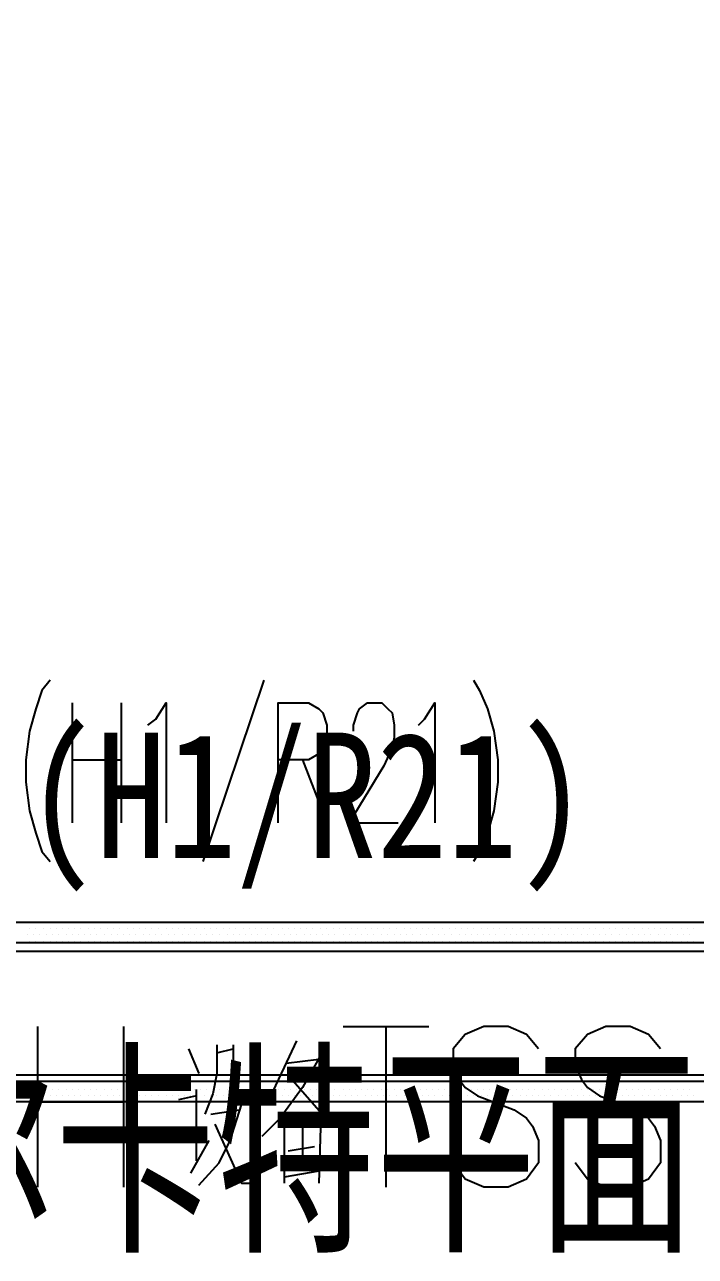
# Model space of a CAD drawing. Header units: metres. Extents: x 17 to 1264, y 17 to 859.
# Drawn here: x 242.3 to 289.7, y 129 to 216.2 of the extents above; entities that cross this region are included whole.
import ezdxf

# ---------------------------------------------------------------- set-up
doc = ezdxf.new("R2010")
doc.units = ezdxf.units.M
for name, color, linetype in [('LINES', 7, 'Continuous'), ('POLYLINES', 4, 'Continuous'), ('RECTS', 7, 'Continuous'), ('TEXTS', 3, 'Continuous')]:
    doc.layers.add(name, color=color, linetype=linetype)

msp = doc.modelspace()

# ---------------------------------------------------------------- linework, layer by layer
at = {"layer": 'LINES'}
for p, q in [((259.19, 169.78), (254.87, 156.96)), ((245.66, 159.7), (245.66, 168.19)), ((249.11, 168.19), (249.11, 159.7)), ((245.66, 164.16), (249.11, 164.16)), ((261.93, 164.16), (263.66, 159.7)), ((242.49, 151.78), (242.49, 151.78)), ((242.63, 152.21), (242.63, 152.21)), ((242.92, 151.78), (242.92, 151.78)), ((243.07, 152.21), (243.07, 152.21)), ((243.35, 151.78), (243.35, 151.78)), ((243.64, 152.21), (243.64, 152.21)), ((243.79, 151.78), (243.79, 151.78)), ((244.07, 152.21), (244.07, 152.21)), ((244.22, 151.78), (244.22, 151.78)), ((244.51, 152.21), (244.51, 152.21)), ((244.65, 151.78), (244.65, 151.78)), ((244.94, 152.21), (244.94, 152.21)), ((245.23, 151.78), (245.23, 151.78)), ((245.37, 152.21), (245.37, 152.21)), ((245.66, 151.78), (245.66, 151.78)), ((245.8, 152.21), (245.8, 152.21)), ((246.09, 151.78), (246.09, 151.78)), ((246.23, 152.21), (246.23, 152.21)), ((246.52, 151.78), (246.52, 151.78)), ((246.81, 152.21), (246.81, 152.21)), ((246.95, 151.78), (246.95, 151.78)), ((247.24, 152.21), (247.24, 152.21)), ((247.39, 151.78), (247.39, 151.78)), ((247.67, 152.21), (247.67, 152.21)), ((247.96, 151.78), (247.96, 151.78)), ((248.11, 152.21), (248.11, 152.21)), ((248.39, 151.78), (248.39, 151.78)), ((248.54, 152.21), (248.54, 152.21)), ((248.83, 151.78), (248.83, 151.78)), ((248.97, 152.21), (248.97, 152.21)), ((249.26, 151.78), (249.26, 151.78)), ((249.55, 152.21), (249.55, 152.21)), ((249.69, 151.78), (249.69, 151.78)), ((249.98, 152.21), (249.98, 152.21)), ((250.12, 151.78), (250.12, 151.78)), ((250.41, 152.21), (250.41, 152.21)), ((250.7, 151.78), (250.7, 151.78)), ((250.84, 152.21), (250.84, 152.21)), ((251.13, 151.78), (251.13, 151.78)), ((251.27, 152.21), (251.27, 152.21)), ((251.56, 151.78), (251.56, 151.78)), ((251.71, 152.21), (251.71, 152.21)), ((251.99, 151.78), (251.99, 151.78)), ((252.28, 152.21), (252.28, 152.21)), ((252.43, 151.78), (252.43, 151.78)), ((252.71, 152.21), (252.71, 152.21)), ((252.86, 151.78), (252.86, 151.78)), ((253.15, 152.21), (253.15, 152.21)), ((253.43, 151.78), (253.43, 151.78)), ((253.58, 152.21), (253.58, 152.21)), ((253.87, 151.78), (253.87, 151.78)), ((254.01, 152.21), (254.01, 152.21)), ((254.3, 151.78), (254.3, 151.78)), ((254.44, 152.21), (254.44, 152.21)), ((254.73, 151.78), (254.73, 151.78)), ((255.02, 152.21), (255.02, 152.21)), ((255.16, 151.78), (255.16, 151.78)), ((255.45, 152.21), (255.45, 152.21)), ((255.59, 151.78), (255.59, 151.78)), ((255.88, 152.21), (255.88, 152.21)), ((256.03, 151.78), (256.03, 151.78)), ((256.31, 152.21), (256.31, 152.21)), ((256.6, 151.78), (256.6, 151.78)), ((256.75, 152.21), (256.75, 152.21)), ((257.03, 151.78), (257.03, 151.78)), ((257.18, 152.21), (257.18, 152.21)), ((257.47, 151.78), (257.47, 151.78)), ((257.75, 152.21), (257.75, 152.21)), ((257.9, 151.78), (257.9, 151.78)), ((258.19, 152.21), (258.19, 152.21)), ((258.33, 151.78), (258.33, 151.78)), ((258.62, 152.21), (258.62, 152.21)), ((258.76, 151.78), (258.76, 151.78)), ((259.05, 152.21), (259.05, 152.21)), ((259.34, 151.78), (259.34, 151.78)), ((259.48, 152.21), (259.48, 152.21)), ((259.77, 151.78), (259.77, 151.78)), ((259.91, 152.21), (259.91, 152.21)), ((260.2, 151.78), (260.2, 151.78)), ((260.49, 152.21), (260.49, 152.21)), ((260.63, 151.78), (260.63, 151.78)), ((260.92, 152.21), (260.92, 152.21)), ((261.07, 151.78), (261.07, 151.78)), ((261.35, 152.21), (261.35, 152.21)), ((261.5, 151.78), (261.5, 151.78)), ((261.79, 152.21), (261.79, 152.21)), ((262.07, 151.78), (262.07, 151.78)), ((262.22, 152.21), (262.22, 152.21)), ((262.51, 151.78), (262.51, 151.78)), ((262.65, 152.21), (262.65, 152.21)), ((262.94, 151.78), (262.94, 151.78)), ((263.23, 152.21), (263.23, 152.21)), ((263.37, 151.78), (263.37, 151.78)), ((263.66, 152.21), (263.66, 152.21)), ((263.8, 151.78), (263.8, 151.78)), ((264.09, 152.21), (264.09, 152.21)), ((264.23, 151.78), (264.23, 151.78)), ((264.52, 152.21), (264.52, 152.21)), ((264.81, 151.78), (264.81, 151.78)), ((264.95, 152.21), (264.95, 152.21)), ((265.24, 151.78), (265.24, 151.78)), ((265.39, 152.21), (265.39, 152.21)), ((265.67, 151.78), (265.67, 151.78)), ((265.82, 152.21), (265.82, 152.21)), ((266.11, 151.78), (266.11, 151.78)), ((266.39, 152.21), (266.39, 152.21)), ((266.54, 151.78), (266.54, 151.78)), ((266.83, 152.21), (266.83, 152.21)), ((266.97, 151.78), (266.97, 151.78)), ((267.26, 152.21), (267.26, 152.21)), ((267.55, 151.78), (267.55, 151.78)), ((267.69, 152.21), (267.69, 152.21)), ((267.98, 151.78), (267.98, 151.78)), ((268.12, 152.21), (268.12, 152.21)), ((268.41, 151.78), (268.41, 151.78)), ((268.55, 152.21), (268.55, 152.21)), ((268.84, 151.78), (268.84, 151.78)), ((269.13, 152.21), (269.13, 152.21)), ((269.27, 151.78), (269.27, 151.78)), ((269.56, 152.21), (269.56, 152.21)), ((269.71, 151.78), (269.71, 151.78)), ((269.99, 152.21), (269.99, 152.21)), ((270.28, 151.78), (270.28, 151.78)), ((270.43, 152.21), (270.43, 152.21)), ((270.71, 151.78), (270.71, 151.78)), ((270.86, 152.21), (270.86, 152.21)), ((271.15, 151.78), (271.15, 151.78)), ((271.29, 152.21), (271.29, 152.21)), ((271.58, 151.78), (271.58, 151.78)), ((271.87, 152.21), (271.87, 152.21)), ((272.01, 151.78), (272.01, 151.78)), ((272.3, 152.21), (272.3, 152.21)), ((272.44, 151.78), (272.44, 151.78)), ((272.73, 152.21), (272.73, 152.21)), ((273.02, 151.78), (273.02, 151.78)), ((273.16, 152.21), (273.16, 152.21)), ((273.45, 151.78), (273.45, 151.78)), ((273.59, 152.21), (273.59, 152.21)), ((273.88, 151.78), (273.88, 151.78)), ((274.03, 152.21), (274.03, 152.21)), ((274.31, 151.78), (274.31, 151.78)), ((274.6, 152.21), (274.6, 152.21)), ((274.75, 151.78), (274.75, 151.78)), ((275.03, 152.21), (275.03, 152.21)), ((275.18, 151.78), (275.18, 151.78)), ((275.47, 152.21), (275.47, 152.21)), ((275.61, 151.78), (275.61, 151.78)), ((275.9, 152.21), (275.9, 152.21)), ((276.19, 151.78), (276.19, 151.78)), ((276.33, 152.21), (276.33, 152.21)), ((276.62, 151.78), (276.62, 151.78)), ((276.76, 152.21), (276.76, 152.21)), ((277.05, 151.78), (277.05, 151.78)), ((277.34, 152.21), (277.34, 152.21)), ((277.48, 151.78), (277.48, 151.78)), ((277.77, 152.21), (277.77, 152.21)), ((277.91, 151.78), (277.91, 151.78)), ((278.2, 152.21), (278.2, 152.21)), ((278.35, 151.78), (278.35, 151.78)), ((278.63, 152.21), (278.63, 152.21)), ((278.92, 151.78), (278.92, 151.78)), ((279.07, 152.21), (279.07, 152.21)), ((279.35, 151.78), (279.35, 151.78)), ((279.5, 152.21), (279.5, 152.21)), ((279.79, 151.78), (279.79, 151.78)), ((280.07, 152.21), (280.07, 152.21)), ((280.22, 151.78), (280.22, 151.78)), ((280.51, 152.21), (280.51, 152.21)), ((280.65, 151.78), (280.65, 151.78)), ((280.94, 152.21), (280.94, 152.21)), ((281.08, 151.78), (281.08, 151.78)), ((281.37, 152.21), (281.37, 152.21)), ((281.66, 151.78), (281.66, 151.78)), ((281.8, 152.21), (281.8, 152.21)), ((282.09, 151.78), (282.09, 151.78)), ((282.23, 152.21), (282.23, 152.21)), ((282.52, 151.78), (282.52, 151.78)), ((282.67, 152.21), (282.67, 152.21)), ((282.95, 151.78), (282.95, 151.78)), ((283.24, 152.21), (283.24, 152.21)), ((283.39, 151.78), (283.39, 151.78)), ((283.67, 152.21), (283.67, 152.21)), ((283.82, 151.78), (283.82, 151.78)), ((284.11, 152.21), (284.11, 152.21)), ((284.39, 151.78), (284.39, 151.78)), ((284.54, 152.21), (284.54, 152.21)), ((284.83, 151.78), (284.83, 151.78)), ((284.97, 152.21), (284.97, 152.21)), ((285.26, 151.78), (285.26, 151.78)), ((285.4, 152.21), (285.4, 152.21)), ((285.69, 151.78), (285.69, 151.78)), ((285.98, 152.21), (285.98, 152.21)), ((286.12, 151.78), (286.12, 151.78)), ((286.41, 152.21), (286.41, 152.21)), ((286.55, 151.78), (286.55, 151.78)), ((286.84, 152.21), (286.84, 152.21)), ((287.13, 151.78), (287.13, 151.78)), ((287.27, 152.21), (287.27, 152.21)), ((287.56, 151.78), (287.56, 151.78)), ((287.71, 152.21), (287.71, 152.21)), ((287.99, 151.78), (287.99, 151.78)), ((288.14, 152.21), (288.14, 152.21)), ((288.43, 151.78), (288.43, 151.78)), ((288.71, 152.21), (288.71, 152.21)), ((288.86, 151.78), (288.86, 151.78)), ((289.15, 152.21), (289.15, 152.21)), ((289.29, 151.78), (289.29, 151.78)), ((289.58, 152.21), (289.58, 152.21)), ((242.63, 151.34), (242.63, 151.34)), ((243.07, 151.34), (243.07, 151.34)), ((243.64, 151.34), (243.64, 151.34)), ((244.07, 151.34), (244.07, 151.34)), ((244.51, 151.34), (244.51, 151.34)), ((244.94, 151.34), (244.94, 151.34)), ((245.37, 151.34), (245.37, 151.34)), ((245.8, 151.34), (245.8, 151.34)), ((246.23, 151.34), (246.23, 151.34)), ((246.81, 151.34), (246.81, 151.34)), ((247.24, 151.34), (247.24, 151.34)), ((247.67, 151.34), (247.67, 151.34)), ((248.11, 151.34), (248.11, 151.34)), ((248.54, 151.34), (248.54, 151.34)), ((248.97, 151.34), (248.97, 151.34)), ((249.55, 151.34), (249.55, 151.34)), ((249.98, 151.34), (249.98, 151.34)), ((250.41, 151.34), (250.41, 151.34)), ((250.84, 151.34), (250.84, 151.34)), ((251.27, 151.34), (251.27, 151.34)), ((251.71, 151.34), (251.71, 151.34)), ((252.28, 151.34), (252.28, 151.34)), ((252.71, 151.34), (252.71, 151.34)), ((253.15, 151.34), (253.15, 151.34)), ((253.58, 151.34), (253.58, 151.34)), ((254.01, 151.34), (254.01, 151.34)), ((254.44, 151.34), (254.44, 151.34)), ((255.02, 151.34), (255.02, 151.34)), ((255.45, 151.34), (255.45, 151.34)), ((255.88, 151.34), (255.88, 151.34)), ((256.31, 151.34), (256.31, 151.34)), ((256.75, 151.34), (256.75, 151.34)), ((257.18, 151.34), (257.18, 151.34)), ((257.75, 151.34), (257.75, 151.34)), ((258.19, 151.34), (258.19, 151.34)), ((258.62, 151.34), (258.62, 151.34)), ((259.05, 151.34), (259.05, 151.34)), ((259.48, 151.34), (259.48, 151.34)), ((259.91, 151.34), (259.91, 151.34)), ((260.49, 151.34), (260.49, 151.34)), ((260.92, 151.34), (260.92, 151.34)), ((261.35, 151.34), (261.35, 151.34)), ((261.79, 151.34), (261.79, 151.34)), ((262.22, 151.34), (262.22, 151.34)), ((262.65, 151.34), (262.65, 151.34)), ((263.23, 151.34), (263.23, 151.34)), ((263.66, 151.34), (263.66, 151.34)), ((264.09, 151.34), (264.09, 151.34)), ((264.52, 151.34), (264.52, 151.34)), ((264.95, 151.34), (264.95, 151.34)), ((265.39, 151.34), (265.39, 151.34)), ((265.82, 151.34), (265.82, 151.34)), ((266.39, 151.34), (266.39, 151.34)), ((266.83, 151.34), (266.83, 151.34)), ((267.26, 151.34), (267.26, 151.34)), ((267.69, 151.34), (267.69, 151.34)), ((268.12, 151.34), (268.12, 151.34)), ((268.55, 151.34), (268.55, 151.34)), ((269.13, 151.34), (269.13, 151.34)), ((269.56, 151.34), (269.56, 151.34)), ((269.99, 151.34), (269.99, 151.34)), ((270.43, 151.34), (270.43, 151.34)), ((270.86, 151.34), (270.86, 151.34)), ((271.29, 151.34), (271.29, 151.34)), ((271.87, 151.34), (271.87, 151.34)), ((272.3, 151.34), (272.3, 151.34)), ((272.73, 151.34), (272.73, 151.34)), ((273.16, 151.34), (273.16, 151.34)), ((273.59, 151.34), (273.59, 151.34)), ((274.03, 151.34), (274.03, 151.34)), ((274.6, 151.34), (274.6, 151.34)), ((275.03, 151.34), (275.03, 151.34)), ((275.47, 151.34), (275.47, 151.34)), ((275.9, 151.34), (275.9, 151.34)), ((276.33, 151.34), (276.33, 151.34)), ((276.76, 151.34), (276.76, 151.34)), ((277.34, 151.34), (277.34, 151.34)), ((277.77, 151.34), (277.77, 151.34)), ((278.2, 151.34), (278.2, 151.34)), ((278.63, 151.34), (278.63, 151.34)), ((279.07, 151.34), (279.07, 151.34)), ((279.5, 151.34), (279.5, 151.34)), ((280.07, 151.34), (280.07, 151.34)), ((280.51, 151.34), (280.51, 151.34)), ((280.94, 151.34), (280.94, 151.34)), ((281.37, 151.34), (281.37, 151.34)), ((281.8, 151.34), (281.8, 151.34)), ((282.23, 151.34), (282.23, 151.34)), ((282.67, 151.34), (282.67, 151.34)), ((283.24, 151.34), (283.24, 151.34)), ((283.67, 151.34), (283.67, 151.34)), ((284.11, 151.34), (284.11, 151.34)), ((284.54, 151.34), (284.54, 151.34)), ((284.97, 151.34), (284.97, 151.34)), ((285.4, 151.34), (285.4, 151.34)), ((285.98, 151.34), (285.98, 151.34)), ((286.41, 151.34), (286.41, 151.34)), ((286.84, 151.34), (286.84, 151.34)), ((287.27, 151.34), (287.27, 151.34)), ((287.71, 151.34), (287.71, 151.34)), ((288.14, 151.34), (288.14, 151.34)), ((288.71, 151.34), (288.71, 151.34)), ((289.15, 151.34), (289.15, 151.34)), ((289.58, 151.34), (289.58, 151.34)), ((243.21, 133.92), (243.21, 145.3)), ((249.26, 145.3), (249.26, 133.92)), ((264.81, 145.3), (270.86, 145.3)), ((267.83, 145.3), (267.83, 133.92)), ((255.88, 144), (255.88, 141.84)), ((261.5, 144.29), (260.63, 142.42)), ((253.87, 143.71), (254.59, 141.98)), ((255.88, 143.42), (257.03, 143.71)), ((260.78, 142.7), (263.08, 142.99)), ((260.63, 142.42), (259.63, 140.26)), ((242.63, 141.41), (242.63, 141.41)), ((243.07, 141.41), (243.07, 141.41)), ((243.64, 141.41), (243.64, 141.41)), ((244.07, 141.41), (244.07, 141.41)), ((244.51, 141.41), (244.51, 141.41)), ((244.94, 141.41), (244.94, 141.41)), ((245.37, 141.41), (245.37, 141.41)), ((245.8, 141.41), (245.8, 141.41)), ((246.23, 141.41), (246.23, 141.41)), ((246.81, 141.41), (246.81, 141.41)), ((247.24, 141.41), (247.24, 141.41)), ((247.67, 141.41), (247.67, 141.41)), ((248.11, 141.41), (248.11, 141.41)), ((248.54, 141.41), (248.54, 141.41)), ((248.97, 141.41), (248.97, 141.41)), ((249.55, 141.41), (249.55, 141.41)), ((249.98, 141.41), (249.98, 141.41)), ((250.41, 141.41), (250.41, 141.41)), ((250.84, 141.41), (250.84, 141.41)), ((251.27, 141.41), (251.27, 141.41)), ((251.71, 141.41), (251.71, 141.41)), ((252.28, 141.41), (252.28, 141.41)), ((252.71, 141.41), (252.71, 141.41)), ((253.15, 141.41), (253.15, 141.41)), ((253.58, 141.41), (253.58, 141.41)), ((254.01, 141.41), (254.01, 141.41)), ((254.44, 141.41), (254.44, 141.41)), ((255.02, 141.41), (255.02, 141.41)), ((255.45, 141.41), (255.45, 141.41)), ((255.88, 141.41), (255.88, 141.41)), ((256.31, 141.41), (256.31, 141.41)), ((256.75, 141.41), (256.75, 141.41)), ((257.18, 141.41), (257.18, 141.41)), ((257.75, 141.41), (257.75, 141.41)), ((258.19, 141.41), (258.19, 141.41)), ((258.62, 141.41), (258.62, 141.41)), ((259.05, 141.41), (259.05, 141.41)), ((259.48, 141.41), (259.48, 141.41)), ((259.91, 141.41), (259.91, 141.41)), ((260.49, 141.41), (260.49, 141.41)), ((260.92, 141.41), (260.92, 141.41)), ((261.35, 141.41), (261.35, 141.41)), ((261.79, 141.41), (261.79, 141.41)), ((262.22, 141.41), (262.22, 141.41)), ((262.65, 141.41), (262.65, 141.41)), ((263.23, 141.41), (263.23, 141.41)), ((263.66, 141.41), (263.66, 141.41)), ((264.09, 141.41), (264.09, 141.41)), ((264.52, 141.41), (264.52, 141.41)), ((264.95, 141.41), (264.95, 141.41)), ((265.39, 141.41), (265.39, 141.41)), ((265.82, 141.41), (265.82, 141.41)), ((266.39, 141.41), (266.39, 141.41)), ((266.83, 141.41), (266.83, 141.41)), ((267.26, 141.41), (267.26, 141.41)), ((267.69, 141.41), (267.69, 141.41)), ((268.12, 141.41), (268.12, 141.41)), ((268.55, 141.41), (268.55, 141.41)), ((269.13, 141.41), (269.13, 141.41)), ((269.56, 141.41), (269.56, 141.41)), ((269.99, 141.41), (269.99, 141.41)), ((270.43, 141.41), (270.43, 141.41)), ((270.86, 141.41), (270.86, 141.41)), ((271.29, 141.41), (271.29, 141.41)), ((271.87, 141.41), (271.87, 141.41)), ((272.3, 141.41), (272.3, 141.41)), ((272.73, 141.41), (272.73, 141.41)), ((273.16, 141.41), (273.16, 141.41)), ((273.59, 141.41), (273.59, 141.41)), ((274.03, 141.41), (274.03, 141.41)), ((274.6, 141.41), (274.6, 141.41)), ((275.03, 141.41), (275.03, 141.41)), ((275.47, 141.41), (275.47, 141.41)), ((275.9, 141.41), (275.9, 141.41)), ((276.33, 141.41), (276.33, 141.41)), ((276.76, 141.41), (276.76, 141.41)), ((277.34, 141.41), (277.34, 141.41)), ((277.77, 141.41), (277.77, 141.41)), ((278.2, 141.41), (278.2, 141.41)), ((278.63, 141.41), (278.63, 141.41)), ((279.07, 141.41), (279.07, 141.41)), ((279.5, 141.41), (279.5, 141.41)), ((280.07, 141.41), (280.07, 141.41)), ((280.51, 141.41), (280.51, 141.41)), ((280.94, 141.41), (280.94, 141.41)), ((281.37, 141.41), (281.37, 141.41)), ((281.8, 141.41), (281.8, 141.41)), ((282.23, 141.41), (282.23, 141.41)), ((282.67, 141.41), (282.67, 141.41)), ((283.24, 141.41), (283.24, 141.41)), ((283.67, 141.41), (283.67, 141.41)), ((284.11, 141.41), (284.11, 141.41)), ((284.54, 141.41), (284.54, 141.41)), ((284.97, 141.41), (284.97, 141.41)), ((285.4, 141.41), (285.4, 141.41)), ((285.98, 141.41), (285.98, 141.41)), ((286.41, 141.41), (286.41, 141.41)), ((286.84, 141.41), (286.84, 141.41)), ((287.27, 141.41), (287.27, 141.41)), ((287.71, 141.41), (287.71, 141.41)), ((288.14, 141.41), (288.14, 141.41)), ((288.71, 141.41), (288.71, 141.41)), ((289.15, 141.41), (289.15, 141.41)), ((289.58, 141.41), (289.58, 141.41)), ((242.49, 140.83), (242.49, 140.83)), ((242.63, 140.4), (242.63, 140.4)), ((242.92, 140.83), (242.92, 140.83)), ((243.07, 140.4), (243.07, 140.4)), ((243.35, 140.83), (243.35, 140.83)), ((243.64, 140.4), (243.64, 140.4)), ((243.79, 140.83), (243.79, 140.83)), ((244.07, 140.4), (244.07, 140.4)), ((244.22, 140.83), (244.22, 140.83)), ((244.51, 140.4), (244.51, 140.4)), ((244.65, 140.83), (244.65, 140.83)), ((244.94, 140.4), (244.94, 140.4)), ((245.23, 140.83), (245.23, 140.83)), ((245.37, 140.4), (245.37, 140.4)), ((245.66, 140.83), (245.66, 140.83)), ((245.8, 140.4), (245.8, 140.4)), ((246.09, 140.83), (246.09, 140.83)), ((246.23, 140.4), (246.23, 140.4)), ((246.52, 140.83), (246.52, 140.83)), ((246.81, 140.4), (246.81, 140.4)), ((246.95, 140.83), (246.95, 140.83)), ((247.24, 140.4), (247.24, 140.4)), ((247.39, 140.83), (247.39, 140.83)), ((247.67, 140.4), (247.67, 140.4)), ((247.96, 140.83), (247.96, 140.83)), ((248.11, 140.4), (248.11, 140.4)), ((248.39, 140.83), (248.39, 140.83)), ((248.54, 140.4), (248.54, 140.4)), ((248.83, 140.83), (248.83, 140.83)), ((248.97, 140.4), (248.97, 140.4)), ((249.26, 140.83), (249.26, 140.83)), ((249.55, 140.4), (249.55, 140.4)), ((249.69, 140.83), (249.69, 140.83)), ((249.98, 140.4), (249.98, 140.4)), ((250.12, 140.83), (250.12, 140.83)), ((250.41, 140.4), (250.41, 140.4)), ((250.7, 140.83), (250.7, 140.83)), ((250.84, 140.4), (250.84, 140.4)), ((251.13, 140.83), (251.13, 140.83)), ((251.27, 140.4), (251.27, 140.4)), ((251.56, 140.83), (251.56, 140.83)), ((251.71, 140.4), (251.71, 140.4)), ((251.99, 140.83), (251.99, 140.83)), ((252.28, 140.4), (252.28, 140.4)), ((252.43, 140.83), (252.43, 140.83)), ((252.71, 140.4), (252.71, 140.4)), ((252.86, 140.83), (252.86, 140.83)), ((253.15, 140.4), (253.15, 140.4)), ((254.44, 140.4), (253.15, 140.11)), ((253.43, 140.83), (253.43, 140.83)), ((253.58, 140.4), (253.58, 140.4)), ((253.87, 140.83), (253.87, 140.83)), ((254.01, 140.4), (254.01, 140.4)), ((254.3, 140.83), (254.3, 140.83)), ((254.44, 135.79), (254.44, 140.83)), ((254.44, 140.4), (254.44, 140.4)), ((254.73, 140.83), (254.73, 140.83)), ((255.02, 140.4), (255.02, 140.4)), ((255.16, 140.83), (255.16, 140.83)), ((255.45, 140.4), (255.45, 140.4)), ((255.59, 140.83), (255.59, 140.83)), ((255.88, 140.4), (255.88, 140.4)), ((256.03, 140.83), (256.03, 140.83)), ((256.31, 140.4), (256.31, 140.4)), ((256.6, 140.83), (256.6, 140.83)), ((256.75, 140.4), (256.75, 140.4)), ((257.03, 140.83), (257.03, 140.83)), ((257.18, 140.4), (257.18, 140.4)), ((257.47, 140.83), (257.47, 140.83)), ((257.75, 140.4), (257.75, 140.4)), ((257.9, 140.83), (257.9, 140.83)), ((258.19, 140.4), (258.19, 140.4)), ((258.33, 140.83), (258.33, 140.83)), ((258.62, 140.4), (258.62, 140.4)), ((258.76, 140.83), (258.76, 140.83)), ((259.05, 140.4), (259.05, 140.4)), ((259.34, 140.83), (259.34, 140.83)), ((259.48, 140.4), (259.48, 140.4)), ((259.77, 140.83), (259.77, 140.83)), ((259.91, 140.4), (259.91, 140.4)), ((260.2, 140.83), (260.2, 140.83)), ((260.49, 140.4), (260.49, 140.4)), ((260.63, 140.83), (260.63, 140.83)), ((260.92, 140.4), (260.92, 140.4)), ((261.07, 140.83), (261.07, 140.83)), ((261.35, 140.4), (261.35, 140.4)), ((261.5, 140.83), (261.5, 140.83)), ((261.79, 140.4), (261.79, 140.4)), ((262.07, 140.83), (262.07, 140.83)), ((262.22, 140.4), (262.22, 140.4)), ((262.51, 140.83), (262.51, 140.83)), ((262.65, 140.4), (262.65, 140.4)), ((262.94, 140.83), (262.94, 140.83)), ((263.23, 140.4), (263.23, 140.4)), ((263.37, 140.83), (263.37, 140.83)), ((263.66, 140.4), (263.66, 140.4)), ((263.8, 140.83), (263.8, 140.83)), ((264.09, 140.4), (264.09, 140.4)), ((264.23, 140.83), (264.23, 140.83)), ((264.52, 140.4), (264.52, 140.4)), ((264.81, 140.83), (264.81, 140.83)), ((264.95, 140.4), (264.95, 140.4)), ((265.24, 140.83), (265.24, 140.83)), ((265.39, 140.4), (265.39, 140.4)), ((265.67, 140.83), (265.67, 140.83)), ((265.82, 140.4), (265.82, 140.4)), ((266.11, 140.83), (266.11, 140.83)), ((266.39, 140.4), (266.39, 140.4)), ((266.54, 140.83), (266.54, 140.83)), ((266.83, 140.4), (266.83, 140.4)), ((266.97, 140.83), (266.97, 140.83)), ((267.26, 140.4), (267.26, 140.4)), ((267.55, 140.83), (267.55, 140.83)), ((267.69, 140.4), (267.69, 140.4)), ((267.98, 140.83), (267.98, 140.83)), ((268.12, 140.4), (268.12, 140.4)), ((268.41, 140.83), (268.41, 140.83)), ((268.55, 140.4), (268.55, 140.4)), ((268.84, 140.83), (268.84, 140.83)), ((269.13, 140.4), (269.13, 140.4)), ((269.27, 140.83), (269.27, 140.83)), ((269.56, 140.4), (269.56, 140.4)), ((269.71, 140.83), (269.71, 140.83)), ((269.99, 140.4), (269.99, 140.4)), ((270.28, 140.83), (270.28, 140.83)), ((270.43, 140.4), (270.43, 140.4)), ((270.71, 140.83), (270.71, 140.83)), ((270.86, 140.4), (270.86, 140.4)), ((271.15, 140.83), (271.15, 140.83)), ((271.29, 140.4), (271.29, 140.4)), ((271.58, 140.83), (271.58, 140.83)), ((271.87, 140.4), (271.87, 140.4)), ((272.01, 140.83), (272.01, 140.83)), ((272.3, 140.4), (272.3, 140.4)), ((272.44, 140.83), (272.44, 140.83)), ((272.73, 140.4), (272.73, 140.4)), ((273.02, 140.83), (273.02, 140.83)), ((273.16, 140.4), (273.16, 140.4)), ((273.45, 140.83), (273.45, 140.83)), ((273.59, 140.4), (273.59, 140.4)), ((273.88, 140.83), (273.88, 140.83)), ((274.03, 140.4), (274.03, 140.4)), ((274.31, 140.83), (274.31, 140.83)), ((274.6, 140.4), (274.6, 140.4)), ((274.75, 140.83), (274.75, 140.83)), ((275.03, 140.4), (275.03, 140.4)), ((275.18, 140.83), (275.18, 140.83)), ((275.47, 140.4), (275.47, 140.4)), ((275.61, 140.83), (275.61, 140.83)), ((275.9, 140.4), (275.9, 140.4)), ((276.19, 140.83), (276.19, 140.83)), ((276.33, 140.4), (276.33, 140.4)), ((276.62, 140.83), (276.62, 140.83)), ((276.76, 140.4), (276.76, 140.4)), ((277.05, 140.83), (277.05, 140.83)), ((277.34, 140.4), (277.34, 140.4)), ((277.48, 140.83), (277.48, 140.83)), ((277.77, 140.4), (277.77, 140.4)), ((277.91, 140.83), (277.91, 140.83)), ((278.2, 140.4), (278.2, 140.4)), ((278.35, 140.83), (278.35, 140.83)), ((278.63, 140.4), (278.63, 140.4)), ((278.92, 140.83), (278.92, 140.83)), ((279.07, 140.4), (279.07, 140.4)), ((279.35, 140.83), (279.35, 140.83)), ((279.5, 140.4), (279.5, 140.4)), ((279.79, 140.83), (279.79, 140.83)), ((280.07, 140.4), (280.07, 140.4)), ((280.22, 140.83), (280.22, 140.83)), ((280.51, 140.4), (280.51, 140.4)), ((280.65, 140.83), (280.65, 140.83)), ((280.94, 140.4), (280.94, 140.4)), ((281.08, 140.83), (281.08, 140.83)), ((281.37, 140.4), (281.37, 140.4)), ((281.66, 140.83), (281.66, 140.83)), ((281.8, 140.4), (281.8, 140.4)), ((282.09, 140.83), (282.09, 140.83)), ((282.23, 140.4), (282.23, 140.4)), ((282.52, 140.83), (282.52, 140.83)), ((282.67, 140.4), (282.67, 140.4)), ((282.95, 140.83), (282.95, 140.83)), ((283.24, 140.4), (283.24, 140.4)), ((283.39, 140.83), (283.39, 140.83)), ((283.67, 140.4), (283.67, 140.4)), ((283.82, 140.83), (283.82, 140.83)), ((284.11, 140.4), (284.11, 140.4)), ((284.39, 140.83), (284.39, 140.83)), ((284.54, 140.4), (284.54, 140.4)), ((284.83, 140.83), (284.83, 140.83)), ((284.97, 140.4), (284.97, 140.4)), ((285.26, 140.83), (285.26, 140.83)), ((285.4, 140.4), (285.4, 140.4)), ((285.69, 140.83), (285.69, 140.83)), ((285.98, 140.4), (285.98, 140.4)), ((286.12, 140.83), (286.12, 140.83)), ((286.41, 140.4), (286.41, 140.4)), ((286.55, 140.83), (286.55, 140.83)), ((286.84, 140.4), (286.84, 140.4)), ((287.13, 140.83), (287.13, 140.83)), ((287.27, 140.4), (287.27, 140.4)), ((287.56, 140.83), (287.56, 140.83)), ((287.71, 140.4), (287.71, 140.4)), ((287.99, 140.83), (287.99, 140.83)), ((288.14, 140.4), (288.14, 140.4)), ((288.43, 140.83), (288.43, 140.83)), ((288.71, 140.4), (288.71, 140.4)), ((288.86, 140.83), (288.86, 140.83)), ((289.15, 140.4), (289.15, 140.4)), ((289.29, 140.83), (289.29, 140.83)), ((289.58, 140.4), (289.58, 140.4)), ((243.21, 139.97), (249.26, 139.97)), ((257.61, 139.82), (256.75, 137.09)), ((255.45, 139.1), (257.47, 139.39)), ((260.63, 138.82), (260.63, 134.21)), ((260.63, 138.38), (263.23, 138.67)), ((263.23, 138.96), (263.08, 134.21)), ((261.93, 138.38), (261.93, 135.07)), ((255.31, 137.23), (254.01, 134.93)), ((260.92, 136.51), (262.79, 136.8)), ((263.08, 135.07), (260.63, 134.64))]:
    msp.add_line(p, q, dxfattribs=at)
at = {"layer": 'POLYLINES'}
for points in [[(244.07, 169.78), (243.5, 169.06), (243.07, 167.76), (242.63, 166.18), (242.35, 164.16), (242.35, 162.58), (242.63, 160.56), (243.07, 158.98), (243.5, 157.68), (244.07, 156.96)], [(274.03, 169.78), (274.46, 169.06), (275.03, 167.76), (275.47, 166.18), (275.75, 164.16), (275.75, 162.58), (275.47, 160.56), (275.03, 158.98), (274.46, 157.68), (274.03, 156.96)], [(250.99, 166.61), (251.56, 167.04), (252.28, 168.19), (252.28, 159.7)], [(260.2, 159.7), (260.2, 168.19), (262.36, 168.19), (263.08, 167.76), (263.37, 167.47), (263.66, 166.61), (263.66, 165.74), (263.37, 165.02), (263.08, 164.59), (262.36, 164.16), (260.2, 164.16)], [(265.53, 166.18), (265.53, 166.61), (265.82, 167.47), (265.96, 167.76), (266.54, 168.19), (267.55, 168.19), (267.98, 167.76), (268.27, 167.47), (268.41, 166.61), (268.41, 165.74), (268.27, 165.02), (267.69, 163.73), (265.24, 159.7), (268.7, 159.7)], [(270.14, 166.61), (270.57, 167.04), (271.29, 168.19), (271.29, 159.7)], [(278.63, 143.71), (277.77, 144.72), (276.47, 145.3), (274.75, 145.3), (273.45, 144.72), (272.59, 143.71), (272.59, 142.56), (273.02, 141.55), (273.45, 140.98), (274.31, 140.4), (276.91, 139.39), (277.77, 138.82), (278.2, 138.24), (278.63, 137.23), (278.63, 135.65), (277.77, 134.5), (276.47, 133.92), (274.75, 133.92), (273.45, 134.5), (272.59, 135.65)], [(287.27, 143.71), (286.41, 144.72), (285.11, 145.3), (283.39, 145.3), (282.09, 144.72), (281.23, 143.71), (281.23, 142.56), (281.66, 141.55), (282.09, 140.98), (282.95, 140.4), (285.55, 139.39), (286.41, 138.82), (286.84, 138.24), (287.27, 137.23), (287.27, 135.65), (286.41, 134.5), (285.11, 133.92), (283.39, 133.92), (282.09, 134.5), (281.23, 135.65)], [(257.03, 144), (257.03, 142.42), (257.18, 140.98), (257.47, 140.4), (258.33, 140.4)], [(263.23, 143.28), (261.93, 140.98), (260.35, 138.82), (259.05, 137.52)], [(255.88, 141.98), (255.59, 140.54), (255.02, 139.1)], [(260.92, 141.84), (263.95, 138.38), (264.52, 138.38)], [(255.74, 138.38), (257.61, 134.21), (258.47, 134.21)], [(254.59, 134.06), (256.03, 135.65), (256.75, 137.09)]]:
    msp.add_lwpolyline(points, dxfattribs=at)
at = {"layer": 'RECTS'}
for points in [[(170.49, 771.12), (342.57, 771.12), (342.57, 139.97), (170.49, 139.97)], [(171.93, 769.68), (341.13, 769.68), (341.13, 141.41), (171.93, 141.41)], [(177.69, 756.72), (335.37, 756.72), (335.37, 151.2), (177.69, 151.2)], [(179.13, 755.14), (333.93, 755.14), (333.93, 152.64), (179.13, 152.64)], [(185.61, 150.62), (327.31, 150.62), (327.31, 141.84), (185.61, 141.84)]]:
    msp.add_lwpolyline(points, dxfattribs=at)

# ---------------------------------------------------------------- texts
at = {"layer": 'TEXTS'}
for s, height, width, p in [('(H1/R21)', 8.87, 0.823632, (242.35, 157.21)), ('桃花江变现有地网阿尔卡特平面SDH设备TSS-320H（R21）扩容1×STM-64光接口板1块', 11.88, 0.734297, (131.03, 130.59))]:
    msp.add_text(s, height=height, dxfattribs=dict(at, width=width)).set_placement(p)

doc.saveas('drawing.dxf')
